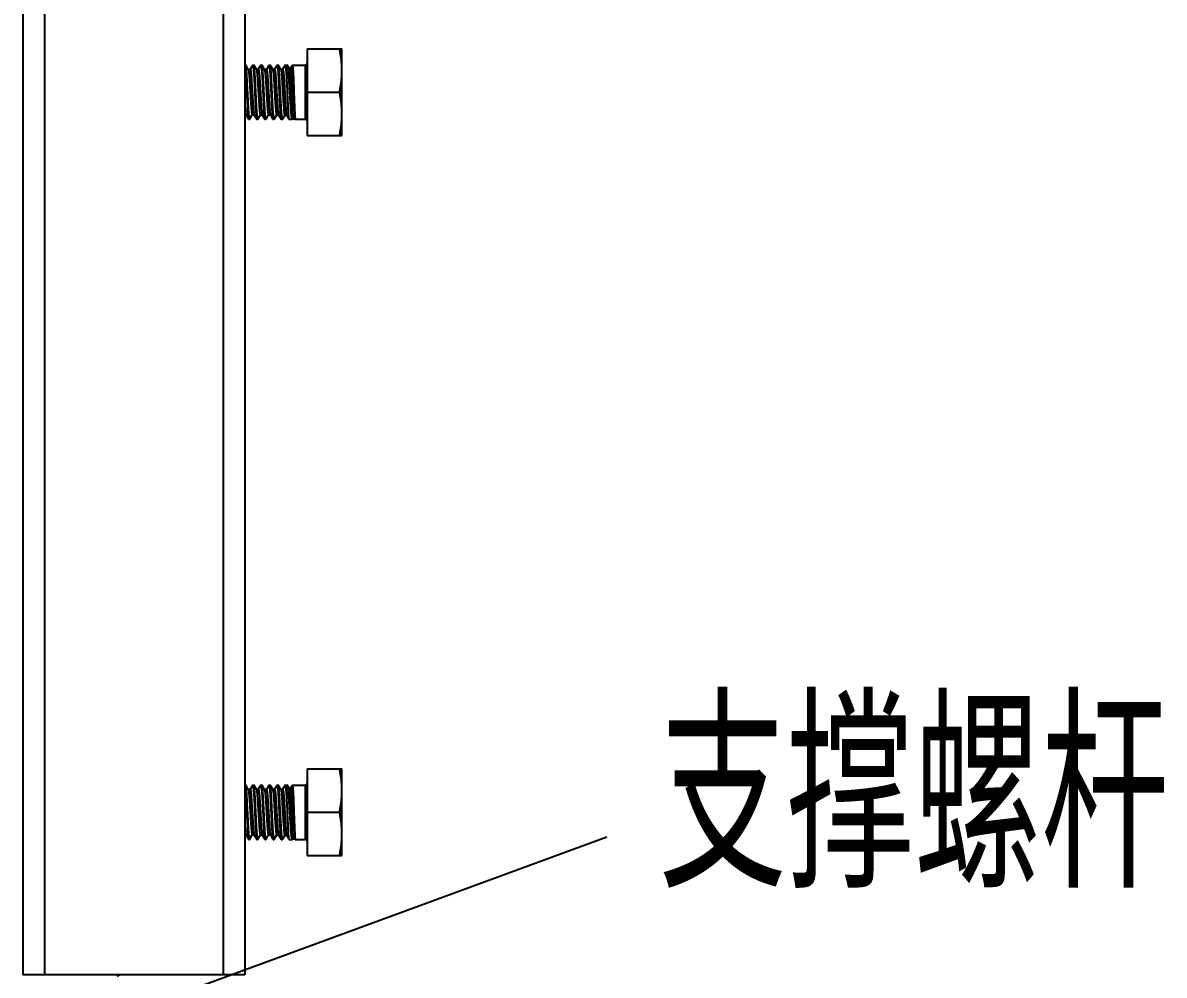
# Model space of a CAD drawing. Extents: x 27938 to 1507990, y 110129 to 923079.
# Drawn here: x 654565 to 657073, y 379764 to 381855 of the extents above; entities that cross this region are included whole.
import ezdxf

# ---------------------------------------------------------------- set-up
doc = ezdxf.new("R2010")
doc.units = 0
doc.header["$LTSCALE"] = 1000
doc.header["$MEASUREMENT"] = 0
doc.layers.add('W_DIM', color=4, linetype='Continuous')
doc.styles.get("Standard").update_dxf_attribs({"font": 'gbenor.shx', "bigfont": 'gbcbig.shx'})
doc.styles.add('wwp100', font='txt.shx', dxfattribs={"width": 0.7, "height": 400, "bigfont": 'hztxt.shx'})
doc.dimstyles.get("Standard").update_dxf_attribs({"dimtxt": 0.18, "dimasz": 0.18, "dimexe": 0.18, "dimexo": 0.0625, "dimgap": 0.09, "dimtad": 0, "dimtih": 1, "dimtoh": 1, "dimdec": 4, "dimzin": 0, "dimdsep": 46, "dimtxsty": 'Standard', "dimcen": 0.09, "dimadec": 0, "dimazin": 0, "dimtfac": 1, "dimtdec": 4, "dimtofl": 0, "dimtmove": 0, "dimatfit": 3, "dimfxl": 1, "dimtolj": 1, "dimtzin": 0, "dimarcsym": 0})

msp = doc.modelspace()

# ---------------------------------------------------------------- linework, layer by layer
at = {"linetype": 'Continuous'}
for p, q in [((654564.8, 383729.6), (654564.8, 379764.4)), ((654612.5, 383729.6), (654612.5, 379764.4)), ((655005.4, 383729.6), (655005.4, 379764.4)), ((655053, 383729.6), (655053, 379764.4)), ((655189.9, 381798.1), (655189.9, 381607.6)), ((655189.9, 381798.1), (655266.1, 381798.1)), ((655266.1, 381607.6), (655266.1, 381798.1)), ((655053, 381762.3), (655054.5, 381762.3)), ((655060.3, 381752.4), (655054.7, 381762.1)), ((655064.5, 381752.7), (655060.2, 381752.7)), ((655069.9, 381762.1), (655064.4, 381752.7)), ((655069.9, 381762.1), (655070.1, 381762.3)), ((655070.1, 381762.3), (655072.4, 381762.3)), ((655072.6, 381762.1), (655072.4, 381762.3)), ((655078.2, 381752.4), (655072.6, 381762.1)), ((655082.4, 381752.7), (655078.1, 381752.7)), ((655087.7, 381762.1), (655082.3, 381752.7)), ((655087.7, 381762.1), (655088, 381762.3)), ((655088, 381762.3), (655090.2, 381762.3)), ((655090.5, 381762.1), (655090.2, 381762.3)), ((655096.1, 381752.4), (655090.5, 381762.1)), ((655100.3, 381752.7), (655095.9, 381752.7)), ((655105.6, 381762.1), (655100.1, 381752.7)), ((655105.6, 381762.1), (655105.8, 381762.3)), ((655105.8, 381762.3), (655108.1, 381762.3)), ((655108.3, 381762.1), (655108.1, 381762.3)), ((655113.9, 381752.4), (655108.3, 381762.1)), ((655118.1, 381752.7), (655113.8, 381752.7)), ((655113.9, 381752.4), (655114, 381752.3)), ((655123.5, 381762.1), (655118, 381752.7)), ((655123.5, 381762.1), (655123.7, 381762.3)), ((655123.7, 381762.3), (655126, 381762.3)), ((655126.2, 381762.1), (655126, 381762.3)), ((655131.8, 381752.5), (655126.2, 381762.1)), ((655136, 381752.8), (655131.7, 381752.8)), ((655141.3, 381762.1), (655135.8, 381752.8)), ((655141.3, 381762.1), (655141.5, 381762.3)), ((655141.5, 381762.3), (655146, 381762.3)), ((655146.4, 381762), (655146, 381762.3)), ((655149.6, 381756.6), (655146.4, 381762)), ((655153.9, 381756.6), (655149.6, 381756.6)), ((655149.7, 381756.4), (655149.6, 381756.6)), ((655157, 381762.2), (655153.8, 381756.7)), ((655153.8, 381756.7), (655153.8, 381756.6)), ((655157, 381762.2), (655157.2, 381762.3)), ((655157.2, 381762.3), (655185.2, 381762.3)), ((655185.2, 381762.3), (655185.2, 381643.3)), ((655189.9, 381702.8), (655260.8, 381702.8)), ((655053, 381652.9), (655055.5, 381652.9)), ((655055.3, 381653.2), (655061, 381643.5)), ((655063.7, 381643.5), (655069.1, 381652.9)), ((655069, 381652.9), (655073.3, 381652.9)), ((655073.2, 381653.2), (655078.8, 381643.5)), ((655081.5, 381643.5), (655087, 381652.9)), ((655086.9, 381652.9), (655091.2, 381652.9)), ((655091, 381653.2), (655096.7, 381643.5)), ((655099.4, 381643.5), (655104.9, 381652.9)), ((655104.7, 381652.9), (655109, 381652.9)), ((655108.9, 381653.2), (655114.5, 381643.5)), ((655117.2, 381643.5), (655122.7, 381652.9)), ((655122.6, 381652.9), (655126.9, 381652.9)), ((655126.6, 381653.4), (655126.8, 381653.2)), ((655126.8, 381653.2), (655132.4, 381643.5)), ((655135.9, 381643.5), (655140.6, 381651.6)), ((655140.5, 381651.6), (655144.8, 381651.6)), ((655144.7, 381651.9), (655149.6, 381643.4)), ((655157.9, 381643.6), (655158.5, 381644.7)), ((655158.4, 381644.7), (655162.7, 381644.7)), ((655162.6, 381644.9), (655163.5, 381643.4)), ((655061, 381643.5), (655061.2, 381643.3)), ((655061.2, 381643.3), (655063.4, 381643.3)), ((655063.7, 381643.5), (655063.4, 381643.3)), ((655078.8, 381643.5), (655079.1, 381643.3)), ((655079.1, 381643.3), (655081.3, 381643.3)), ((655081.5, 381643.5), (655081.3, 381643.3)), ((655096.7, 381643.5), (655096.9, 381643.3)), ((655096.9, 381643.3), (655099.1, 381643.3)), ((655099.4, 381643.5), (655099.1, 381643.3)), ((655114.5, 381643.5), (655114.8, 381643.3)), ((655114.8, 381643.3), (655117, 381643.3)), ((655117.2, 381643.5), (655117, 381643.3)), ((655132.4, 381643.5), (655132.6, 381643.3)), ((655132.6, 381643.3), (655135.6, 381643.3)), ((655135.9, 381643.5), (655135.6, 381643.3)), ((655149.6, 381643.4), (655149.7, 381643.3)), ((655149.7, 381643.3), (655157.4, 381643.3)), ((655157.9, 381643.6), (655157.4, 381643.3)), ((655163.5, 381643.4), (655163.6, 381643.3)), ((655163.6, 381643.3), (655185.2, 381643.3)), ((655189.9, 381607.6), (655266.1, 381607.6)), ((655189.9, 380216.9), (655266.1, 380216.9)), ((655189.9, 380216.9), (655189.9, 380026.4)), ((655266.1, 380026.4), (655266.1, 380216.9)), ((655053, 380181.2), (655054.5, 380181.2)), ((655060.3, 380171.3), (655054.7, 380180.9)), ((655064.5, 380171.5), (655060.2, 380171.5)), ((655069.9, 380181), (655064.4, 380171.5)), ((655069.9, 380181), (655070.1, 380181.2)), ((655070.1, 380181.2), (655072.4, 380181.2)), ((655072.6, 380180.9), (655072.4, 380181.2)), ((655078.2, 380171.3), (655072.6, 380180.9)), ((655082.4, 380171.5), (655078.1, 380171.5)), ((655087.7, 380181), (655082.3, 380171.5)), ((655087.7, 380181), (655088, 380181.2)), ((655088, 380181.2), (655090.2, 380181.2)), ((655090.5, 380180.9), (655090.2, 380181.2)), ((655096.1, 380171.3), (655090.5, 380180.9)), ((655100.3, 380171.5), (655095.9, 380171.5)), ((655105.6, 380181), (655100.1, 380171.5)), ((655105.6, 380181), (655105.8, 380181.2)), ((655105.8, 380181.2), (655108.1, 380181.2)), ((655108.3, 380180.9), (655108.1, 380181.2)), ((655113.9, 380171.3), (655108.3, 380180.9)), ((655118.1, 380171.5), (655113.8, 380171.5)), ((655113.9, 380171.3), (655114, 380171.2)), ((655123.5, 380181), (655118, 380171.5)), ((655123.5, 380181), (655123.7, 380181.2)), ((655123.7, 380181.2), (655126, 380181.2)), ((655126.2, 380180.9), (655126, 380181.2)), ((655131.8, 380171.4), (655126.2, 380180.9)), ((655136, 380171.6), (655131.7, 380171.6)), ((655141.3, 380181), (655135.8, 380171.6)), ((655141.3, 380181), (655141.5, 380181.2)), ((655141.5, 380181.2), (655146, 380181.2)), ((655146.4, 380180.8), (655146, 380181.2)), ((655149.6, 380175.4), (655146.4, 380180.8)), ((655153.9, 380175.4), (655149.6, 380175.4)), ((655149.7, 380175.2), (655149.6, 380175.4)), ((655157, 380181), (655153.8, 380175.5)), ((655153.8, 380175.5), (655153.8, 380175.4)), ((655157, 380181), (655157.2, 380181.2)), ((655157.2, 380181.2), (655185.2, 380181.2)), ((655185.2, 380181.2), (655185.2, 380062.1)), ((655189.9, 380121.6), (655260.8, 380121.6)), ((655053, 380071.7), (655055.5, 380071.7)), ((655055.3, 380072), (655061, 380062.3)), ((655063.7, 380062.3), (655069.1, 380071.7)), ((655069, 380071.7), (655073.3, 380071.7)), ((655073.2, 380072), (655078.8, 380062.3)), ((655081.5, 380062.3), (655087, 380071.7)), ((655086.9, 380071.7), (655091.2, 380071.7)), ((655091, 380072), (655096.7, 380062.3)), ((655099.4, 380062.3), (655104.9, 380071.7)), ((655104.7, 380071.7), (655109, 380071.7)), ((655108.9, 380072), (655114.5, 380062.3)), ((655117.2, 380062.3), (655122.7, 380071.7)), ((655122.6, 380071.7), (655126.9, 380071.7)), ((655126.6, 380072.2), (655126.8, 380072)), ((655126.8, 380072), (655132.4, 380062.3)), ((655135.9, 380062.3), (655140.6, 380070.5)), ((655140.5, 380070.5), (655144.8, 380070.5)), ((655144.7, 380070.7), (655149.6, 380062.2)), ((655061, 380062.3), (655061.2, 380062.1)), ((655061.2, 380062.1), (655063.4, 380062.1)), ((655063.7, 380062.3), (655063.4, 380062.1)), ((655078.8, 380062.3), (655079.1, 380062.1)), ((655079.1, 380062.1), (655081.3, 380062.1)), ((655081.5, 380062.3), (655081.3, 380062.1)), ((655096.7, 380062.3), (655096.9, 380062.1)), ((655096.9, 380062.1), (655099.1, 380062.1)), ((655099.4, 380062.3), (655099.1, 380062.1)), ((655114.5, 380062.3), (655114.8, 380062.1)), ((655114.8, 380062.1), (655117, 380062.1)), ((655117.2, 380062.3), (655117, 380062.1)), ((655132.4, 380062.3), (655132.6, 380062.1)), ((655132.6, 380062.1), (655135.6, 380062.1)), ((655135.9, 380062.3), (655135.6, 380062.1)), ((655149.6, 380062.2), (655149.7, 380062.1)), ((655149.7, 380062.1), (655157.4, 380062.1)), ((655157.9, 380062.5), (655157.4, 380062.1)), ((655157.9, 380062.5), (655158.5, 380063.5)), ((655158.4, 380063.5), (655162.7, 380063.5)), ((655162.6, 380063.7), (655163.5, 380062.2)), ((655163.5, 380062.2), (655163.6, 380062.1)), ((655163.6, 380062.1), (655185.2, 380062.1)), ((655189.9, 380026.4), (655266.1, 380026.4)), ((655053, 379764.4), (654564.8, 379764.4)), ((654772, 379761.5), (654777, 379764.4))]:
    msp.add_line(p, q, dxfattribs=at)
for centre, start, end in [((655185.2, 381767.1), 270, 0), ((655185.2, 381638.5), 0, 90), ((655185.2, 380185.9), 270, 0), ((655185.2, 380057.3), 0, 90)]:
    msp.add_arc(centre, 4.76, start, end, dxfattribs=at)
for points, knots in [([(655266.1, 381750.4), (655266.1, 381762.4), (655264.6, 381778.4), (655261.6, 381794.1), (655260.8, 381798.1)], [0, 0, 0, 0, 0.749211, 1, 1, 1, 1]), ([(655053, 381760.3), (655053.5, 381757.6), (655054.1, 381750.5), (655055, 381737.7), (655055.8, 381721.2), (655056.4, 381709.2), (655056.7, 381702.8)], [0, 0, 0, 0, 0.140047, 0.370694, 0.667791, 1, 1, 1, 1]), ([(655054.7, 381762.1), (655054.7, 381762.2), (655054.7, 381762.2), (655054.6, 381762.3), (655054.5, 381762.3)], [0, 0, 0, 0, 0.33644, 1, 1, 1, 1]), ([(655057.7, 381728.9), (655057.4, 381733.2), (655057.1, 381739.3), (655056.6, 381747), (655056.2, 381751.7), (655055.9, 381755.6), (655055.5, 381758.6), (655055.2, 381760.7), (655054.9, 381761.8), (655054.7, 381762.1)], [0, 0, 0, 0, 0.384278, 0.548795, 0.691198, 0.809122, 0.900672, 0.964483, 1, 1, 1, 1]), ([(655060.3, 381752.4), (655060.5, 381752.1), (655060.8, 381751.2), (655061.1, 381749.4), (655061.5, 381746.8), (655062, 381742), (655062.6, 381734.6), (655063, 381728.2), (655063.2, 381724.7)], [0, 0, 0, 0, 0.038835, 0.104857, 0.1976, 0.315752, 0.620526, 1, 1, 1, 1]), ([(655064.5, 381752.7), (655064.7, 381752.7), (655065.1, 381751.8), (655065.4, 381750.5), (655065.8, 381748.1), (655066.2, 381744.9), (655066.5, 381740.8), (655067.1, 381734), (655067.5, 381728.5), (655067.7, 381724.7)], [0, 0, 0, 0, 0.022134, 0.075093, 0.160257, 0.276417, 0.421479, 0.592671, 1, 1, 1, 1]), ([(655070.1, 381762.3), (655070.2, 381762.3), (655070.4, 381762.1), (655070.7, 381761.4), (655071, 381759.7), (655071.4, 381756.9), (655071.8, 381753), (655072.1, 381748.1), (655072.5, 381742.4), (655072.9, 381735.9), (655073.2, 381731.3), (655073.3, 381728.9)], [0, 0, 0, 0, 0.007293, 0.021459, 0.073997, 0.159035, 0.275243, 0.420481, 0.591942, 0.786408, 1, 1, 1, 1]), ([(655076.8, 381702.8), (655076.5, 381710), (655076, 381720.5), (655075.3, 381734), (655074.8, 381742.7), (655074.2, 381750), (655073.7, 381755.7), (655073.3, 381759.3), (655072.9, 381761.3), (655072.7, 381761.9), (655072.6, 381762.1)], [0, 0, 0, 0, 0.363934, 0.530187, 0.678191, 0.802879, 0.899992, 0.966292, 0.987243, 1, 1, 1, 1]), ([(655078.2, 381752.4), (655078.3, 381752.2), (655078.5, 381751.6), (655078.9, 381749.8), (655079.4, 381746.6), (655079.9, 381741.5), (655080.4, 381735), (655080.9, 381727.4), (655081.5, 381718.8), (655082, 381709.7), (655082.5, 381700.4), (655083.1, 381691.1), (655083.6, 381682.3), (655084.1, 381674.2), (655084.6, 381667.1), (655085.2, 381661.3), (655085.6, 381657.4), (655086, 381655.1), (655086.3, 381653.9), (655086.5, 381653.3), (655086.7, 381652.9), (655086.9, 381652.9)], [0, 0, 0, 0, 0.007395, 0.019019, 0.054844, 0.106491, 0.172173, 0.249556, 0.335869, 0.428015, 0.522682, 0.616468, 0.706, 0.788063, 0.859716, 0.918399, 0.962047, 0.977755, 0.989231, 0.996485, 1, 1, 1, 1]), ([(655082.4, 381752.7), (655082.5, 381752.7), (655082.8, 381752.3), (655083, 381751.7), (655083.2, 381750.5), (655083.6, 381748.2), (655084.1, 381744.3), (655084.6, 381738.5), (655085.1, 381731.4), (655085.7, 381723.3), (655086.2, 381714.5), (655086.7, 381705.2), (655087.2, 381695.9), (655087.8, 381686.8), (655088.3, 381678.2), (655088.8, 381670.6), (655089.4, 381664.1), (655089.9, 381659), (655090.3, 381655.8), (655090.7, 381654), (655090.9, 381653.4), (655091, 381653.2)], [0, 0, 0, 0, 0.003516, 0.010771, 0.022251, 0.037961, 0.081618, 0.140314, 0.21198, 0.294058, 0.383605, 0.477402, 0.572078, 0.664229, 0.750542, 0.827917, 0.893586, 0.945213, 0.981012, 0.992619, 1, 1, 1, 1]), ([(655088, 381762.3), (655088.1, 381762.3), (655088.4, 381761.9), (655088.6, 381761), (655088.9, 381759.6), (655089.1, 381757.6), (655089.4, 381755.1), (655089.8, 381750.8), (655090.3, 381744.4), (655090.8, 381735.5), (655091.4, 381725.3), (655091.9, 381714.3), (655092.3, 381706.7), (655092.4, 381702.8)], [0, 0, 0, 0, 0.006687, 0.021748, 0.045922, 0.079138, 0.121135, 0.17154, 0.295605, 0.446631, 0.618866, 0.805704, 1, 1, 1, 1]), ([(655094.7, 381702.8), (655094.3, 381710), (655093.8, 381720.5), (655093.1, 381734), (655092.6, 381742.7), (655092.1, 381750), (655091.6, 381755.7), (655091.2, 381759.3), (655090.8, 381761.3), (655090.6, 381761.9), (655090.5, 381762.1)], [0, 0, 0, 0, 0.363936, 0.530191, 0.678194, 0.802878, 0.899991, 0.966291, 0.987243, 1, 1, 1, 1]), ([(655096.1, 381752.4), (655096.2, 381752.2), (655096.4, 381751.6), (655096.8, 381749.8), (655097.2, 381746.6), (655097.8, 381741.5), (655098.3, 381735), (655098.8, 381727.4), (655099.3, 381718.8), (655099.9, 381709.7), (655100.4, 381700.4), (655100.9, 381691.1), (655101.4, 381682.3), (655102, 381674.2), (655102.5, 381667.1), (655103, 381661.3), (655103.5, 381657.4), (655103.9, 381655.1), (655104.1, 381653.9), (655104.3, 381653.3), (655104.6, 381652.9), (655104.7, 381652.9)], [0, 0, 0, 0, 0.007397, 0.019019, 0.054844, 0.106491, 0.172173, 0.249556, 0.335869, 0.428015, 0.522683, 0.616468, 0.706, 0.788064, 0.859716, 0.918399, 0.962047, 0.977754, 0.989232, 0.996484, 1, 1, 1, 1]), ([(655100.3, 381752.7), (655100.4, 381752.7), (655100.6, 381752.3), (655100.8, 381751.7), (655101.1, 381750.5), (655101.5, 381748.2), (655101.9, 381744.3), (655102.5, 381738.5), (655103, 381731.4), (655103.5, 381723.3), (655104, 381714.5), (655104.6, 381705.2), (655105.1, 381695.9), (655105.6, 381686.8), (655106.2, 381678.2), (655106.7, 381670.6), (655107.2, 381664.1), (655107.7, 381659), (655108.2, 381655.8), (655108.6, 381654), (655108.8, 381653.4), (655108.9, 381653.2)], [0, 0, 0, 0, 0.003515, 0.010771, 0.022249, 0.037962, 0.081619, 0.140314, 0.21198, 0.294058, 0.383605, 0.477402, 0.572078, 0.664229, 0.750541, 0.827917, 0.893586, 0.945213, 0.981012, 0.992621, 1, 1, 1, 1]), ([(655105.8, 381762.3), (655106, 381762.3), (655106.2, 381761.9), (655106.4, 381761), (655106.7, 381759.6), (655107, 381757.6), (655107.3, 381755.1), (655107.7, 381750.8), (655108.1, 381744.4), (655108.7, 381735.5), (655109.2, 381725.3), (655109.8, 381714.3), (655110.1, 381706.7), (655110.3, 381702.8)], [0, 0, 0, 0, 0.006686, 0.021748, 0.045922, 0.079137, 0.121134, 0.171539, 0.2956, 0.446625, 0.618862, 0.805702, 1, 1, 1, 1]), ([(655112.5, 381702.8), (655112.2, 381710), (655111.7, 381720.5), (655111, 381734), (655110.5, 381742.7), (655110, 381750), (655109.5, 381755.7), (655109, 381759.3), (655108.6, 381761.3), (655108.4, 381761.9), (655108.3, 381762.1)], [0, 0, 0, 0, 0.363938, 0.530193, 0.678196, 0.802878, 0.89999, 0.96629, 0.987243, 1, 1, 1, 1]), ([(655114, 381752.3), (655114.3, 381751.7), (655114.6, 381749.8), (655115.2, 381746.2), (655115.6, 381741), (655116.2, 381734.4), (655116.7, 381726.8), (655117.2, 381718.2), (655117.7, 381709.2), (655118.3, 381699.9), (655118.8, 381690.7), (655119.3, 381681.9), (655119.9, 381673.9), (655120.4, 381666.9), (655120.9, 381661.2), (655121.3, 381657.3), (655121.7, 381655), (655122, 381653.9), (655122.2, 381653.3), (655122.5, 381652.9), (655122.6, 381652.9)], [0, 0, 0, 0, 0.020603, 0.057806, 0.110504, 0.176892, 0.254638, 0.340995, 0.432905, 0.527106, 0.620258, 0.709056, 0.790352, 0.861271, 0.919315, 0.962468, 0.977994, 0.989339, 0.996513, 1, 1, 1, 1]), ([(655118.1, 381752.7), (655118.2, 381752.7), (655118.5, 381752.4), (655118.7, 381751.7), (655119, 381750.6), (655119.3, 381748.3), (655119.8, 381744.5), (655120.3, 381738.9), (655120.8, 381732), (655121.3, 381724.1), (655121.9, 381715.4), (655122.5, 381703.3), (655123.2, 381691.2), (655123.9, 381679.6), (655124.5, 381671.9), (655125, 381665.3), (655125.5, 381660), (655126, 381656.2), (655126.4, 381654.1), (655126.6, 381653.4)], [0, 0, 0, 0, 0.003451, 0.010528, 0.02171, 0.037015, 0.079558, 0.136815, 0.206829, 0.287179, 0.375068, 0.467432, 0.652658, 0.739058, 0.81724, 0.884486, 0.938474, 0.977372, 1, 1, 1, 1]), ([(655123.7, 381762.3), (655123.8, 381762.3), (655124.1, 381761.9), (655124.3, 381761), (655124.6, 381759.6), (655124.8, 381757.6), (655125.1, 381755.1), (655125.5, 381750.8), (655126, 381744.4), (655126.5, 381735.5), (655127.1, 381725.3), (655127.6, 381714.3), (655128, 381706.7), (655128.2, 381702.8)], [0, 0, 0, 0, 0.006686, 0.021748, 0.045923, 0.079138, 0.121135, 0.171539, 0.295599, 0.446623, 0.618861, 0.805701, 1, 1, 1, 1]), ([(655130.7, 381702.8), (655130.3, 381710), (655129.8, 381720.5), (655129, 381733.9), (655128.5, 381742.6), (655128, 381749.9), (655127.4, 381755.6), (655127, 381759.3), (655126.6, 381761.2), (655126.4, 381761.9), (655126.2, 381762.1)], [0, 0, 0, 0, 0.36329, 0.529314, 0.6772, 0.8019, 0.899174, 0.965796, 0.986969, 1, 1, 1, 1]), ([(655131.8, 381752.5), (655131.9, 381752.3), (655132.1, 381751.7), (655132.5, 381749.9), (655133, 381746.5), (655133.5, 381741.3), (655134, 381734.7), (655134.6, 381727), (655135.1, 381718.3), (655135.6, 381709), (655136.2, 381699.5), (655136.7, 381690.1), (655137.2, 381681.2), (655137.7, 381673), (655138.3, 381665.9), (655138.8, 381660.1), (655139.2, 381656.1), (655139.6, 381653.8), (655139.9, 381652.7), (655140.1, 381652), (655140.4, 381651.6), (655140.5, 381651.6)], [0, 0, 0, 0, 0.007409, 0.01909, 0.055149, 0.107148, 0.173245, 0.251046, 0.337725, 0.430132, 0.524922, 0.618672, 0.708016, 0.789761, 0.861007, 0.919255, 0.962504, 0.978047, 0.989392, 0.996551, 1, 1, 1, 1]), ([(655136, 381752.8), (655136.1, 381752.8), (655136.4, 381752.4), (655136.6, 381751.7), (655136.8, 381750.6), (655137.2, 381748.2), (655137.7, 381744.2), (655138.2, 381738.3), (655138.7, 381731.1), (655139.3, 381722.8), (655139.8, 381713.8), (655140.3, 381704.4), (655140.9, 381694.9), (655141.4, 381685.7), (655141.9, 381677.1), (655142.5, 381669.4), (655143, 381662.9), (655143.5, 381657.8), (655143.9, 381654.5), (655144.3, 381652.7), (655144.5, 381652.1), (655144.7, 381651.9)], [0, 0, 0, 0, 0.003529, 0.010847, 0.022435, 0.038293, 0.08234, 0.141503, 0.213655, 0.296174, 0.386062, 0.480058, 0.574763, 0.666765, 0.752768, 0.829708, 0.894868, 0.945981, 0.981331, 0.99276, 1, 1, 1, 1]), ([(655141.5, 381762.3), (655141.6, 381762.3), (655141.9, 381761.8), (655142.1, 381761), (655142.4, 381759.6), (655142.6, 381757.6), (655142.9, 381755.1), (655143.2, 381750.8), (655143.7, 381744.4), (655144.2, 381735.5), (655144.7, 381725.3), (655145.2, 381714.3), (655145.6, 381706.7), (655145.7, 381702.8)], [0, 0, 0, 0, 0.006577, 0.021598, 0.045743, 0.078947, 0.120936, 0.171341, 0.295421, 0.446481, 0.618759, 0.805647, 1, 1, 1, 1]), ([(655151.6, 381702.8), (655151.2, 381709.9), (655150.6, 381720.3), (655149.7, 381733.6), (655149, 381742.3), (655148.4, 381749.6), (655147.8, 381755.3), (655147.3, 381759.1), (655146.8, 381761.1), (655146.5, 381761.8), (655146.4, 381762)], [0, 0, 0, 0, 0.359931, 0.524763, 0.672002, 0.796741, 0.894844, 0.963163, 0.985535, 1, 1, 1, 1]), ([(655149.7, 381756.4), (655149.8, 381756.2), (655150, 381755.5), (655150.4, 381753.5), (655150.9, 381749.7), (655151.4, 381744), (655152, 381736.6), (655152.5, 381727.9), (655153, 381718.2), (655153.6, 381707.9), (655154.1, 381697.3), (655154.6, 381687), (655155.2, 381677.1), (655155.7, 381668.1), (655156.2, 381660.3), (655156.7, 381653.9), (655157.2, 381649.6), (655157.5, 381647.1), (655157.8, 381645.8), (655158, 381645.1), (655158.3, 381644.7), (655158.4, 381644.7)], [0, 0, 0, 0, 0.007107, 0.018639, 0.0548, 0.107312, 0.174177, 0.252841, 0.34033, 0.433375, 0.528546, 0.622381, 0.711512, 0.792794, 0.863403, 0.920942, 0.963521, 0.978774, 0.989867, 0.996808, 1, 1, 1, 1]), ([(655153.9, 381756.6), (655154, 381756.6), (655154.3, 381756.2), (655154.5, 381755.4), (655154.8, 381754.1), (655155.2, 381751.4), (655155.6, 381746.8), (655156.2, 381740.1), (655156.7, 381732), (655157.3, 381722.7), (655157.8, 381712.7), (655158.3, 381702.2), (655158.9, 381691.7), (655159.4, 381681.5), (655159.9, 381672.1), (655160.4, 381663.7), (655161, 381656.6), (655161.5, 381651.2), (655161.9, 381647.6), (655162.3, 381645.8), (655162.5, 381645.1), (655162.6, 381644.9)], [0, 0, 0, 0, 0.00344, 0.010899, 0.022787, 0.039077, 0.08427, 0.144807, 0.218371, 0.302169, 0.393053, 0.48765, 0.582499, 0.674175, 0.759417, 0.835242, 0.899047, 0.9487, 0.982621, 0.993382, 1, 1, 1, 1]), ([(655157.2, 381762.3), (655157.3, 381762.3), (655157.5, 381761.8), (655157.6, 381761.1), (655157.8, 381759.6), (655158, 381757.6), (655158.3, 381755.1), (655158.6, 381750.8), (655158.9, 381744.4), (655159.3, 381735.5), (655159.7, 381725.3), (655160.1, 381714.3), (655160.4, 381706.7), (655160.5, 381702.8)], [0, 0, 0, 0, 0.006021, 0.020821, 0.044863, 0.078011, 0.119986, 0.170402, 0.294571, 0.445788, 0.618273, 0.805395, 1, 1, 1, 1]), ([(655260.8, 381702.8), (655261.6, 381706.7), (655264.6, 381722.4), (655266.1, 381738.4), (655266.1, 381750.4)], [0, 0, 0, 0, 0.250789, 1, 1, 1, 1]), ([(655059, 381702.8), (655058.9, 381705.1), (655058.4, 381713.8), (655058, 381722.5), (655057.7, 381728.9)], [0, 0, 0, 0, 0.258222, 1, 1, 1, 1]), ([(655063.2, 381724.7), (655063.5, 381720.7), (655064, 381712.6), (655064.7, 381700.3), (655065.4, 381688.1), (655066.1, 381676.9), (655066.7, 381668.5), (655067.2, 381662.8), (655067.5, 381659.4), (655067.9, 381656.7), (655068.2, 381654.7), (655068.5, 381653.6), (655068.8, 381652.9), (655069, 381652.9)], [0, 0, 0, 0, 0.165501, 0.339784, 0.511803, 0.670616, 0.80615, 0.862438, 0.909852, 0.947659, 0.975319, 0.992557, 1, 1, 1, 1]), ([(655067.7, 381724.7), (655068.2, 381717), (655068.9, 381705.2), (655069.7, 381689.8), (655070.4, 381679), (655071.1, 381669.4), (655071.6, 381662.6), (655072.1, 381658.3), (655072.4, 381656), (655072.8, 381654.3), (655073, 381653.4), (655073.2, 381653.2)], [0, 0, 0, 0, 0.324453, 0.489839, 0.64461, 0.779868, 0.887864, 0.929656, 0.962499, 0.985988, 1, 1, 1, 1]), ([(655073.3, 381728.9), (655073.4, 381726.9), (655073.9, 381718.2), (655074.3, 381709.4), (655074.6, 381702.8)], [0, 0, 0, 0, 0.238495, 1, 1, 1, 1]), ([(655056.7, 381702.8), (655057.1, 381695.6), (655057.6, 381685.1), (655058.3, 381671.6), (655058.8, 381662.9), (655059.3, 381655.6), (655059.8, 381649.9), (655060.2, 381646.3), (655060.6, 381644.3), (655060.8, 381643.7), (655061, 381643.5)], [0, 0, 0, 0, 0.363997, 0.530272, 0.678287, 0.802974, 0.90007, 0.966338, 0.987267, 1, 1, 1, 1]), ([(655063.4, 381643.3), (655063.3, 381643.3), (655063, 381643.8), (655062.8, 381644.6), (655062.5, 381646), (655062.3, 381648), (655062, 381650.5), (655061.6, 381654.8), (655061.1, 381661.2), (655060.6, 381670.1), (655060.1, 381680.3), (655059.5, 381691.3), (655059.1, 381698.9), (655059, 381702.8)], [0, 0, 0, 0, 0.006687, 0.021749, 0.045924, 0.07914, 0.121138, 0.171544, 0.295611, 0.44664, 0.618872, 0.805705, 1, 1, 1, 1]), ([(655074.6, 381702.8), (655074.9, 381695.6), (655075.4, 381685.1), (655076.1, 381671.6), (655076.7, 381662.9), (655077.2, 381655.6), (655077.7, 381649.9), (655078.1, 381646.3), (655078.5, 381644.3), (655078.7, 381643.7), (655078.8, 381643.5)], [0, 0, 0, 0, 0.363992, 0.530264, 0.678281, 0.802969, 0.900068, 0.966337, 0.987267, 1, 1, 1, 1]), ([(655081.3, 381643.3), (655081.2, 381643.3), (655080.9, 381643.8), (655080.7, 381644.6), (655080.4, 381646), (655080.1, 381648), (655079.9, 381650.5), (655079.5, 381654.8), (655079, 381661.2), (655078.5, 381670.1), (655077.9, 381680.3), (655077.4, 381691.3), (655077, 381698.9), (655076.8, 381702.8)], [0, 0, 0, 0, 0.006687, 0.02175, 0.045925, 0.079141, 0.121139, 0.171544, 0.29561, 0.446639, 0.618874, 0.805705, 1, 1, 1, 1]), ([(655092.4, 381702.8), (655092.8, 381695.6), (655093.3, 381685.1), (655094, 381671.6), (655094.5, 381662.9), (655095, 381655.6), (655095.5, 381649.9), (655096, 381646.3), (655096.4, 381644.3), (655096.5, 381643.7), (655096.7, 381643.5)], [0, 0, 0, 0, 0.36399, 0.530265, 0.678283, 0.80297, 0.900067, 0.966336, 0.987267, 1, 1, 1, 1]), ([(655099.1, 381643.3), (655099, 381643.3), (655098.8, 381643.8), (655098.5, 381644.6), (655098.3, 381646), (655098, 381648), (655097.7, 381650.5), (655097.3, 381654.8), (655096.9, 381661.2), (655096.3, 381670.1), (655095.8, 381680.3), (655095.2, 381691.3), (655094.9, 381698.9), (655094.7, 381702.8)], [0, 0, 0, 0, 0.006687, 0.02175, 0.045926, 0.079142, 0.121139, 0.171543, 0.295606, 0.446635, 0.618871, 0.805705, 1, 1, 1, 1]), ([(655110.3, 381702.8), (655110.6, 381695.6), (655111.1, 381685.1), (655111.9, 381671.6), (655112.4, 381662.9), (655112.9, 381655.6), (655113.4, 381649.9), (655113.8, 381646.3), (655114.2, 381644.3), (655114.4, 381643.7), (655114.5, 381643.5)], [0, 0, 0, 0, 0.363992, 0.53027, 0.678287, 0.802972, 0.900066, 0.966335, 0.987267, 1, 1, 1, 1]), ([(655117, 381643.3), (655116.9, 381643.3), (655116.6, 381643.8), (655116.4, 381644.6), (655116.1, 381646), (655115.9, 381648), (655115.6, 381650.5), (655115.2, 381654.8), (655114.7, 381661.2), (655114.2, 381670.1), (655113.6, 381680.3), (655113.1, 381691.3), (655112.7, 381698.9), (655112.5, 381702.8)], [0, 0, 0, 0, 0.006687, 0.021749, 0.045924, 0.07914, 0.121137, 0.17154, 0.295601, 0.446627, 0.618864, 0.805703, 1, 1, 1, 1]), ([(655128.2, 381702.8), (655128.5, 381695.6), (655129, 381685.1), (655129.7, 381671.6), (655130.2, 381662.9), (655130.7, 381655.6), (655131.3, 381649.9), (655131.7, 381646.3), (655132.1, 381644.3), (655132.3, 381643.7), (655132.4, 381643.5)], [0, 0, 0, 0, 0.363998, 0.530276, 0.678291, 0.802973, 0.900067, 0.966336, 0.987267, 1, 1, 1, 1]), ([(655135.6, 381643.3), (655135.5, 381643.3), (655135.2, 381643.7), (655134.9, 381644.6), (655134.6, 381646), (655134.2, 381649), (655133.7, 381653.9), (655133.1, 381661.2), (655132.5, 381670.1), (655131.9, 381680.3), (655131.3, 381691.3), (655130.9, 381698.9), (655130.7, 381702.8)], [0, 0, 0, 0, 0.007081, 0.022303, 0.046557, 0.07981, 0.172207, 0.296205, 0.44712, 0.619207, 0.805877, 1, 1, 1, 1]), ([(655145.7, 381702.8), (655146, 381695.5), (655146.5, 381685), (655147.2, 381671.5), (655147.6, 381662.7), (655148.1, 381655.4), (655148.5, 381650.3), (655148.8, 381647.1), (655149.1, 381645.4), (655149.3, 381644.3), (655149.5, 381643.6), (655149.6, 381643.4)], [0, 0, 0, 0, 0.366142, 0.533181, 0.681612, 0.806274, 0.90284, 0.939518, 0.968031, 0.988196, 1, 1, 1, 1]), ([(655157.4, 381643.3), (655157.3, 381643.3), (655156.9, 381643.7), (655156.6, 381644.6), (655156.3, 381646), (655155.7, 381649), (655155.1, 381653.9), (655154.4, 381661.2), (655153.7, 381670.1), (655153, 381680.3), (655152.3, 381691.3), (655151.9, 381698.9), (655151.6, 381702.8)], [0, 0, 0, 0, 0.007835, 0.023392, 0.047821, 0.08116, 0.173569, 0.297436, 0.448123, 0.619913, 0.806242, 1, 1, 1, 1]), ([(655160.5, 381702.8), (655160.6, 381699.1), (655160.9, 381691.7), (655161.3, 381681), (655161.6, 381671.1), (655162, 381662.4), (655162.4, 381655), (655162.7, 381650), (655162.9, 381646.8), (655163.1, 381645.2), (655163.3, 381644.1), (655163.4, 381643.5), (655163.5, 381643.4)], [0, 0, 0, 0, 0.188442, 0.370144, 0.538605, 0.687798, 0.812406, 0.907981, 0.943781, 0.971161, 0.989909, 1, 1, 1, 1]), ([(655266.1, 381655.2), (655266.1, 381667.2), (655264.6, 381683.2), (655261.6, 381698.9), (655260.8, 381702.8)], [0, 0, 0, 0, 0.749211, 1, 1, 1, 1]), ([(655053, 381672.3), (655053.2, 381669.8), (655053.5, 381665.4), (655054.1, 381659.7), (655054.5, 381656), (655055, 381654.1), (655055.2, 381653.4), (655055.3, 381653.2)], [0, 0, 0, 0, 0.381828, 0.682922, 0.89127, 0.958208, 1, 1, 1, 1]), ([(655260.8, 381607.6), (655261.6, 381611.5), (655264.6, 381627.2), (655266.1, 381643.2), (655266.1, 381655.2)], [0, 0, 0, 0, 0.250789, 1, 1, 1, 1]), ([(655266.1, 380169.2), (655266.1, 380181.2), (655264.6, 380197.2), (655261.6, 380212.9), (655260.8, 380216.9)], [0, 0, 0, 0, 0.749211, 1, 1, 1, 1]), ([(655053, 380179.1), (655053.5, 380176.5), (655054.1, 380169.3), (655055, 380156.6), (655055.8, 380140.1), (655056.4, 380128), (655056.7, 380121.6)], [0, 0, 0, 0, 0.140047, 0.370694, 0.667791, 1, 1, 1, 1]), ([(655054.7, 380180.9), (655054.7, 380181), (655054.7, 380181.1), (655054.6, 380181.2), (655054.5, 380181.2)], [0, 0, 0, 0, 0.33644, 1, 1, 1, 1]), ([(655057.7, 380147.8), (655057.4, 380152), (655057.1, 380158.1), (655056.6, 380165.8), (655056.2, 380170.5), (655055.9, 380174.4), (655055.5, 380177.4), (655055.2, 380179.5), (655054.9, 380180.6), (655054.7, 380180.9)], [0, 0, 0, 0, 0.384278, 0.548795, 0.691198, 0.809122, 0.900672, 0.964483, 1, 1, 1, 1]), ([(655060.3, 380171.3), (655060.5, 380171), (655060.8, 380170), (655061.1, 380168.2), (655061.5, 380165.6), (655062, 380160.9), (655062.6, 380153.4), (655063, 380147.1), (655063.2, 380143.5)], [0, 0, 0, 0, 0.038835, 0.104857, 0.1976, 0.315752, 0.620526, 1, 1, 1, 1]), ([(655064.5, 380171.5), (655064.7, 380171.5), (655065.1, 380170.6), (655065.4, 380169.3), (655065.8, 380166.9), (655066.2, 380163.7), (655066.5, 380159.6), (655067.1, 380152.8), (655067.5, 380147.4), (655067.7, 380143.5)], [0, 0, 0, 0, 0.022134, 0.075093, 0.160257, 0.276417, 0.421479, 0.592671, 1, 1, 1, 1]), ([(655070.1, 380181.2), (655070.2, 380181.2), (655070.4, 380180.9), (655070.7, 380180.2), (655071, 380178.5), (655071.4, 380175.7), (655071.8, 380171.8), (655072.1, 380167), (655072.5, 380161.2), (655072.9, 380154.7), (655073.2, 380150.2), (655073.3, 380147.8)], [0, 0, 0, 0, 0.007293, 0.021459, 0.073997, 0.159035, 0.275243, 0.420481, 0.591942, 0.786408, 1, 1, 1, 1]), ([(655076.8, 380121.6), (655076.5, 380128.8), (655076, 380139.3), (655075.3, 380152.8), (655074.8, 380161.5), (655074.2, 380168.8), (655073.7, 380174.5), (655073.3, 380178.1), (655072.9, 380180.1), (655072.7, 380180.7), (655072.6, 380180.9)], [0, 0, 0, 0, 0.363934, 0.530187, 0.678191, 0.802879, 0.899992, 0.966292, 0.987243, 1, 1, 1, 1]), ([(655078.2, 380171.3), (655078.3, 380171.1), (655078.5, 380170.4), (655078.9, 380168.7), (655079.4, 380165.4), (655079.9, 380160.3), (655080.4, 380153.8), (655080.9, 380146.2), (655081.5, 380137.6), (655082, 380128.5), (655082.5, 380119.2), (655083.1, 380109.9), (655083.6, 380101.1), (655084.1, 380093), (655084.6, 380085.9), (655085.2, 380080.1), (655085.6, 380076.2), (655086, 380073.9), (655086.3, 380072.7), (655086.5, 380072.1), (655086.7, 380071.7), (655086.9, 380071.7)], [0, 0, 0, 0, 0.007395, 0.019019, 0.054844, 0.106491, 0.172173, 0.249556, 0.335869, 0.428015, 0.522682, 0.616468, 0.706, 0.788063, 0.859716, 0.918399, 0.962047, 0.977755, 0.989231, 0.996485, 1, 1, 1, 1]), ([(655082.4, 380171.5), (655082.5, 380171.5), (655082.8, 380171.2), (655083, 380170.5), (655083.2, 380169.3), (655083.6, 380167), (655084.1, 380163.1), (655084.6, 380157.3), (655085.1, 380150.2), (655085.7, 380142.1), (655086.2, 380133.3), (655086.7, 380124), (655087.2, 380114.7), (655087.8, 380105.6), (655088.3, 380097.1), (655088.8, 380089.4), (655089.4, 380082.9), (655089.9, 380077.9), (655090.3, 380074.6), (655090.7, 380072.8), (655090.9, 380072.2), (655091, 380072)], [0, 0, 0, 0, 0.003516, 0.010771, 0.022251, 0.037961, 0.081618, 0.140314, 0.21198, 0.294058, 0.383605, 0.477402, 0.572078, 0.664229, 0.750542, 0.827917, 0.893586, 0.945213, 0.981012, 0.992619, 1, 1, 1, 1]), ([(655088, 380181.2), (655088.1, 380181.2), (655088.4, 380180.7), (655088.6, 380179.9), (655088.9, 380178.4), (655089.1, 380176.5), (655089.4, 380174), (655089.8, 380169.7), (655090.3, 380163.2), (655090.8, 380154.3), (655091.4, 380144.1), (655091.9, 380133.1), (655092.3, 380125.5), (655092.4, 380121.6)], [0, 0, 0, 0, 0.006687, 0.021748, 0.045922, 0.079138, 0.121135, 0.17154, 0.295605, 0.446631, 0.618866, 0.805704, 1, 1, 1, 1]), ([(655094.7, 380121.6), (655094.3, 380128.8), (655093.8, 380139.3), (655093.1, 380152.8), (655092.6, 380161.5), (655092.1, 380168.8), (655091.6, 380174.5), (655091.2, 380178.1), (655090.8, 380180.1), (655090.6, 380180.7), (655090.5, 380180.9)], [0, 0, 0, 0, 0.363936, 0.530191, 0.678194, 0.802878, 0.899991, 0.966291, 0.987243, 1, 1, 1, 1]), ([(655096.1, 380171.3), (655096.2, 380171.1), (655096.4, 380170.4), (655096.8, 380168.7), (655097.2, 380165.4), (655097.8, 380160.3), (655098.3, 380153.8), (655098.8, 380146.2), (655099.3, 380137.6), (655099.9, 380128.5), (655100.4, 380119.2), (655100.9, 380109.9), (655101.4, 380101.1), (655102, 380093), (655102.5, 380085.9), (655103, 380080.1), (655103.5, 380076.2), (655103.9, 380073.9), (655104.1, 380072.7), (655104.3, 380072.1), (655104.6, 380071.7), (655104.7, 380071.7)], [0, 0, 0, 0, 0.007397, 0.019019, 0.054844, 0.106491, 0.172173, 0.249556, 0.335869, 0.428015, 0.522683, 0.616468, 0.706, 0.788064, 0.859716, 0.918399, 0.962047, 0.977754, 0.989232, 0.996484, 1, 1, 1, 1]), ([(655100.3, 380171.5), (655100.4, 380171.5), (655100.6, 380171.2), (655100.8, 380170.5), (655101.1, 380169.3), (655101.5, 380167), (655101.9, 380163.1), (655102.5, 380157.3), (655103, 380150.2), (655103.5, 380142.1), (655104, 380133.3), (655104.6, 380124), (655105.1, 380114.7), (655105.6, 380105.6), (655106.2, 380097.1), (655106.7, 380089.4), (655107.2, 380082.9), (655107.7, 380077.9), (655108.2, 380074.6), (655108.6, 380072.8), (655108.8, 380072.2), (655108.9, 380072)], [0, 0, 0, 0, 0.003515, 0.010771, 0.022249, 0.037962, 0.081619, 0.140314, 0.21198, 0.294058, 0.383605, 0.477402, 0.572078, 0.664229, 0.750541, 0.827917, 0.893586, 0.945213, 0.981012, 0.992621, 1, 1, 1, 1]), ([(655105.8, 380181.2), (655106, 380181.2), (655106.2, 380180.7), (655106.4, 380179.9), (655106.7, 380178.4), (655107, 380176.5), (655107.3, 380174), (655107.7, 380169.7), (655108.1, 380163.2), (655108.7, 380154.3), (655109.2, 380144.1), (655109.8, 380133.1), (655110.1, 380125.5), (655110.3, 380121.6)], [0, 0, 0, 0, 0.006686, 0.021748, 0.045922, 0.079137, 0.121134, 0.171539, 0.2956, 0.446625, 0.618862, 0.805702, 1, 1, 1, 1]), ([(655112.5, 380121.6), (655112.2, 380128.8), (655111.7, 380139.3), (655111, 380152.8), (655110.5, 380161.5), (655110, 380168.8), (655109.5, 380174.5), (655109, 380178.1), (655108.6, 380180.1), (655108.4, 380180.7), (655108.3, 380180.9)], [0, 0, 0, 0, 0.363938, 0.530193, 0.678196, 0.802878, 0.89999, 0.96629, 0.987243, 1, 1, 1, 1]), ([(655114, 380171.2), (655114.3, 380170.5), (655114.6, 380168.6), (655115.2, 380165), (655115.6, 380159.8), (655116.2, 380153.3), (655116.7, 380145.6), (655117.2, 380137.1), (655117.7, 380128), (655118.3, 380118.7), (655118.8, 380109.5), (655119.3, 380100.7), (655119.9, 380092.7), (655120.4, 380085.7), (655120.9, 380080), (655121.3, 380076.2), (655121.7, 380073.9), (655122, 380072.7), (655122.2, 380072.1), (655122.5, 380071.7), (655122.6, 380071.7)], [0, 0, 0, 0, 0.020603, 0.057806, 0.110504, 0.176892, 0.254638, 0.340995, 0.432905, 0.527106, 0.620258, 0.709056, 0.790352, 0.861271, 0.919315, 0.962468, 0.977994, 0.989339, 0.996513, 1, 1, 1, 1]), ([(655118.1, 380171.5), (655118.2, 380171.5), (655118.5, 380171.2), (655118.7, 380170.5), (655119, 380169.4), (655119.3, 380167.2), (655119.8, 380163.3), (655120.3, 380157.7), (655120.8, 380150.8), (655121.3, 380142.9), (655121.9, 380134.3), (655122.5, 380122.1), (655123.2, 380110), (655123.9, 380098.4), (655124.5, 380090.7), (655125, 380084.1), (655125.5, 380078.8), (655126, 380075), (655126.4, 380072.9), (655126.6, 380072.2)], [0, 0, 0, 0, 0.003451, 0.010528, 0.02171, 0.037015, 0.079558, 0.136815, 0.206829, 0.287179, 0.375068, 0.467432, 0.652658, 0.739058, 0.81724, 0.884486, 0.938474, 0.977372, 1, 1, 1, 1]), ([(655123.7, 380181.2), (655123.8, 380181.2), (655124.1, 380180.7), (655124.3, 380179.9), (655124.6, 380178.4), (655124.8, 380176.5), (655125.1, 380174), (655125.5, 380169.7), (655126, 380163.2), (655126.5, 380154.3), (655127.1, 380144.1), (655127.6, 380133.1), (655128, 380125.5), (655128.2, 380121.6)], [0, 0, 0, 0, 0.006686, 0.021748, 0.045923, 0.079138, 0.121135, 0.171539, 0.295599, 0.446623, 0.618861, 0.805701, 1, 1, 1, 1]), ([(655130.7, 380121.6), (655130.3, 380128.8), (655129.8, 380139.3), (655129, 380152.7), (655128.5, 380161.4), (655128, 380168.7), (655127.4, 380174.4), (655127, 380178.1), (655126.6, 380180.1), (655126.4, 380180.7), (655126.2, 380180.9)], [0, 0, 0, 0, 0.36329, 0.529314, 0.6772, 0.8019, 0.899174, 0.965796, 0.986969, 1, 1, 1, 1]), ([(655131.8, 380171.4), (655131.9, 380171.1), (655132.1, 380170.5), (655132.5, 380168.7), (655133, 380165.4), (655133.5, 380160.2), (655134, 380153.6), (655134.6, 380145.8), (655135.1, 380137.1), (655135.6, 380127.8), (655136.2, 380118.4), (655136.7, 380109), (655137.2, 380100), (655137.7, 380091.8), (655138.3, 380084.7), (655138.8, 380078.9), (655139.2, 380074.9), (655139.6, 380072.6), (655139.9, 380071.5), (655140.1, 380070.8), (655140.4, 380070.5), (655140.5, 380070.5)], [0, 0, 0, 0, 0.007409, 0.01909, 0.055149, 0.107148, 0.173245, 0.251046, 0.337725, 0.430132, 0.524922, 0.618672, 0.708016, 0.789761, 0.861007, 0.919255, 0.962504, 0.978047, 0.989392, 0.996551, 1, 1, 1, 1]), ([(655136, 380171.6), (655136.1, 380171.6), (655136.4, 380171.2), (655136.6, 380170.6), (655136.8, 380169.4), (655137.2, 380167), (655137.7, 380163), (655138.2, 380157.1), (655138.7, 380149.9), (655139.3, 380141.6), (655139.8, 380132.6), (655140.3, 380123.2), (655140.9, 380113.7), (655141.4, 380104.5), (655141.9, 380095.9), (655142.5, 380088.2), (655143, 380081.7), (655143.5, 380076.6), (655143.9, 380073.3), (655144.3, 380071.5), (655144.5, 380070.9), (655144.7, 380070.7)], [0, 0, 0, 0, 0.003529, 0.010847, 0.022435, 0.038293, 0.08234, 0.141503, 0.213655, 0.296174, 0.386062, 0.480058, 0.574763, 0.666765, 0.752768, 0.829708, 0.894868, 0.945981, 0.981331, 0.99276, 1, 1, 1, 1]), ([(655141.5, 380181.2), (655141.6, 380181.2), (655141.9, 380180.7), (655142.1, 380179.9), (655142.4, 380178.4), (655142.6, 380176.5), (655142.9, 380174), (655143.2, 380169.7), (655143.7, 380163.2), (655144.2, 380154.3), (655144.7, 380144.1), (655145.2, 380133.1), (655145.6, 380125.5), (655145.7, 380121.6)], [0, 0, 0, 0, 0.006577, 0.021598, 0.045743, 0.078947, 0.120936, 0.171341, 0.295421, 0.446481, 0.618759, 0.805647, 1, 1, 1, 1]), ([(655151.6, 380121.6), (655151.2, 380128.7), (655150.6, 380139.1), (655149.7, 380152.5), (655149, 380161.1), (655148.4, 380168.4), (655147.8, 380174.2), (655147.3, 380177.9), (655146.8, 380179.9), (655146.5, 380180.6), (655146.4, 380180.8)], [0, 0, 0, 0, 0.359931, 0.524763, 0.672002, 0.796741, 0.894844, 0.963163, 0.985535, 1, 1, 1, 1]), ([(655149.7, 380175.2), (655149.8, 380175), (655150, 380174.3), (655150.4, 380172.3), (655150.9, 380168.6), (655151.4, 380162.8), (655152, 380155.4), (655152.5, 380146.7), (655153, 380137), (655153.6, 380126.7), (655154.1, 380116.2), (655154.6, 380105.8), (655155.2, 380095.9), (655155.7, 380086.9), (655156.2, 380079.1), (655156.7, 380072.7), (655157.2, 380068.4), (655157.5, 380065.9), (655157.8, 380064.6), (655158, 380063.9), (655158.3, 380063.5), (655158.4, 380063.5)], [0, 0, 0, 0, 0.007107, 0.018639, 0.0548, 0.107312, 0.174177, 0.252841, 0.34033, 0.433375, 0.528546, 0.622381, 0.711512, 0.792794, 0.863403, 0.920942, 0.963521, 0.978774, 0.989867, 0.996808, 1, 1, 1, 1]), ([(655153.9, 380175.4), (655154, 380175.4), (655154.3, 380175), (655154.5, 380174.2), (655154.8, 380172.9), (655155.2, 380170.2), (655155.6, 380165.6), (655156.2, 380159), (655156.7, 380150.8), (655157.3, 380141.6), (655157.8, 380131.5), (655158.3, 380121), (655158.9, 380110.5), (655159.4, 380100.4), (655159.9, 380090.9), (655160.4, 380082.5), (655161, 380075.5), (655161.5, 380070), (655161.9, 380066.5), (655162.3, 380064.6), (655162.5, 380064), (655162.6, 380063.7)], [0, 0, 0, 0, 0.00344, 0.010899, 0.022787, 0.039077, 0.08427, 0.144807, 0.218371, 0.302169, 0.393053, 0.48765, 0.582499, 0.674175, 0.759417, 0.835242, 0.899047, 0.9487, 0.982621, 0.993382, 1, 1, 1, 1]), ([(655157.2, 380181.2), (655157.3, 380181.2), (655157.5, 380180.6), (655157.6, 380179.9), (655157.8, 380178.4), (655158, 380176.5), (655158.3, 380174), (655158.6, 380169.7), (655158.9, 380163.2), (655159.3, 380154.3), (655159.7, 380144.1), (655160.1, 380133.1), (655160.4, 380125.5), (655160.5, 380121.6)], [0, 0, 0, 0, 0.006021, 0.020821, 0.044863, 0.078011, 0.119986, 0.170402, 0.294571, 0.445788, 0.618273, 0.805395, 1, 1, 1, 1]), ([(655260.8, 380121.6), (655261.6, 380125.5), (655264.6, 380141.2), (655266.1, 380157.3), (655266.1, 380169.2)], [0, 0, 0, 0, 0.250789, 1, 1, 1, 1]), ([(655059, 380121.6), (655058.9, 380123.9), (655058.4, 380132.6), (655058, 380141.3), (655057.7, 380147.8)], [0, 0, 0, 0, 0.258222, 1, 1, 1, 1]), ([(655063.2, 380143.5), (655063.5, 380139.6), (655064, 380131.4), (655064.7, 380119.1), (655065.4, 380107), (655066.1, 380095.8), (655066.7, 380087.3), (655067.2, 380081.6), (655067.5, 380078.2), (655067.9, 380075.5), (655068.2, 380073.5), (655068.5, 380072.4), (655068.8, 380071.7), (655069, 380071.7)], [0, 0, 0, 0, 0.165501, 0.339784, 0.511803, 0.670616, 0.80615, 0.862438, 0.909852, 0.947659, 0.975319, 0.992557, 1, 1, 1, 1]), ([(655067.7, 380143.5), (655068.2, 380135.8), (655068.9, 380124.1), (655069.7, 380108.7), (655070.4, 380097.8), (655071.1, 380088.3), (655071.6, 380081.5), (655072.1, 380077.1), (655072.4, 380074.8), (655072.8, 380073.1), (655073, 380072.3), (655073.2, 380072)], [0, 0, 0, 0, 0.324453, 0.489839, 0.64461, 0.779868, 0.887864, 0.929656, 0.962499, 0.985988, 1, 1, 1, 1]), ([(655073.3, 380147.8), (655073.4, 380145.7), (655073.9, 380137), (655074.3, 380128.3), (655074.6, 380121.6)], [0, 0, 0, 0, 0.238495, 1, 1, 1, 1]), ([(655056.7, 380121.6), (655057.1, 380114.4), (655057.6, 380103.9), (655058.3, 380090.4), (655058.8, 380081.8), (655059.3, 380074.4), (655059.8, 380068.7), (655060.2, 380065.1), (655060.6, 380063.2), (655060.8, 380062.5), (655061, 380062.3)], [0, 0, 0, 0, 0.363997, 0.530272, 0.678287, 0.802974, 0.90007, 0.966338, 0.987267, 1, 1, 1, 1]), ([(655063.4, 380062.1), (655063.3, 380062.1), (655063, 380062.6), (655062.8, 380063.4), (655062.5, 380064.8), (655062.3, 380066.8), (655062, 380069.3), (655061.6, 380073.6), (655061.1, 380080.1), (655060.6, 380089), (655060.1, 380099.1), (655059.5, 380110.2), (655059.1, 380117.7), (655059, 380121.6)], [0, 0, 0, 0, 0.006687, 0.021749, 0.045924, 0.07914, 0.121138, 0.171544, 0.295611, 0.44664, 0.618872, 0.805705, 1, 1, 1, 1]), ([(655074.6, 380121.6), (655074.9, 380114.4), (655075.4, 380103.9), (655076.1, 380090.4), (655076.7, 380081.8), (655077.2, 380074.4), (655077.7, 380068.7), (655078.1, 380065.1), (655078.5, 380063.2), (655078.7, 380062.5), (655078.8, 380062.3)], [0, 0, 0, 0, 0.363992, 0.530264, 0.678281, 0.802969, 0.900068, 0.966337, 0.987267, 1, 1, 1, 1]), ([(655081.3, 380062.1), (655081.2, 380062.1), (655080.9, 380062.6), (655080.7, 380063.4), (655080.4, 380064.8), (655080.1, 380066.8), (655079.9, 380069.3), (655079.5, 380073.6), (655079, 380080.1), (655078.5, 380089), (655077.9, 380099.1), (655077.4, 380110.2), (655077, 380117.7), (655076.8, 380121.6)], [0, 0, 0, 0, 0.006687, 0.02175, 0.045925, 0.079141, 0.121139, 0.171544, 0.29561, 0.446639, 0.618874, 0.805705, 1, 1, 1, 1]), ([(655092.4, 380121.6), (655092.8, 380114.4), (655093.3, 380103.9), (655094, 380090.4), (655094.5, 380081.8), (655095, 380074.4), (655095.5, 380068.7), (655096, 380065.1), (655096.4, 380063.2), (655096.5, 380062.5), (655096.7, 380062.3)], [0, 0, 0, 0, 0.36399, 0.530265, 0.678283, 0.80297, 0.900067, 0.966336, 0.987267, 1, 1, 1, 1]), ([(655099.1, 380062.1), (655099, 380062.1), (655098.8, 380062.6), (655098.5, 380063.4), (655098.3, 380064.8), (655098, 380066.8), (655097.7, 380069.3), (655097.3, 380073.6), (655096.9, 380080.1), (655096.3, 380089), (655095.8, 380099.1), (655095.2, 380110.2), (655094.9, 380117.7), (655094.7, 380121.6)], [0, 0, 0, 0, 0.006687, 0.02175, 0.045926, 0.079142, 0.121139, 0.171543, 0.295606, 0.446635, 0.618871, 0.805705, 1, 1, 1, 1]), ([(655110.3, 380121.6), (655110.6, 380114.4), (655111.1, 380103.9), (655111.9, 380090.4), (655112.4, 380081.8), (655112.9, 380074.4), (655113.4, 380068.7), (655113.8, 380065.1), (655114.2, 380063.2), (655114.4, 380062.5), (655114.5, 380062.3)], [0, 0, 0, 0, 0.363992, 0.53027, 0.678287, 0.802972, 0.900066, 0.966335, 0.987267, 1, 1, 1, 1]), ([(655117, 380062.1), (655116.9, 380062.1), (655116.6, 380062.6), (655116.4, 380063.4), (655116.1, 380064.8), (655115.9, 380066.8), (655115.6, 380069.3), (655115.2, 380073.6), (655114.7, 380080.1), (655114.2, 380089), (655113.6, 380099.1), (655113.1, 380110.2), (655112.7, 380117.7), (655112.5, 380121.6)], [0, 0, 0, 0, 0.006687, 0.021749, 0.045924, 0.07914, 0.121137, 0.17154, 0.295601, 0.446627, 0.618864, 0.805703, 1, 1, 1, 1]), ([(655128.2, 380121.6), (655128.5, 380114.4), (655129, 380103.9), (655129.7, 380090.4), (655130.2, 380081.8), (655130.7, 380074.4), (655131.3, 380068.7), (655131.7, 380065.1), (655132.1, 380063.2), (655132.3, 380062.5), (655132.4, 380062.3)], [0, 0, 0, 0, 0.363998, 0.530276, 0.678291, 0.802973, 0.900067, 0.966336, 0.987267, 1, 1, 1, 1]), ([(655135.6, 380062.1), (655135.5, 380062.1), (655135.2, 380062.5), (655134.9, 380063.4), (655134.6, 380064.8), (655134.2, 380067.8), (655133.7, 380072.8), (655133.1, 380080.1), (655132.5, 380089), (655131.9, 380099.1), (655131.3, 380110.2), (655130.9, 380117.7), (655130.7, 380121.6)], [0, 0, 0, 0, 0.007081, 0.022303, 0.046557, 0.07981, 0.172207, 0.296205, 0.44712, 0.619207, 0.805877, 1, 1, 1, 1]), ([(655145.7, 380121.6), (655146, 380114.4), (655146.5, 380103.8), (655147.2, 380090.3), (655147.6, 380081.5), (655148.1, 380074.2), (655148.5, 380069.1), (655148.8, 380065.9), (655149.1, 380064.2), (655149.3, 380063.1), (655149.5, 380062.4), (655149.6, 380062.2)], [0, 0, 0, 0, 0.366142, 0.533181, 0.681612, 0.806274, 0.90284, 0.939518, 0.968031, 0.988196, 1, 1, 1, 1]), ([(655157.4, 380062.1), (655157.3, 380062.1), (655156.9, 380062.5), (655156.6, 380063.4), (655156.3, 380064.8), (655155.7, 380067.8), (655155.1, 380072.7), (655154.4, 380080.1), (655153.7, 380089), (655153, 380099.1), (655152.3, 380110.2), (655151.9, 380117.7), (655151.6, 380121.6)], [0, 0, 0, 0, 0.007835, 0.023392, 0.047821, 0.08116, 0.173569, 0.297436, 0.448123, 0.619913, 0.806242, 1, 1, 1, 1]), ([(655160.5, 380121.6), (655160.6, 380117.9), (655160.9, 380110.5), (655161.3, 380099.9), (655161.6, 380089.9), (655162, 380081.2), (655162.4, 380073.9), (655162.7, 380068.8), (655162.9, 380065.6), (655163.1, 380064), (655163.3, 380062.9), (655163.4, 380062.3), (655163.5, 380062.2)], [0, 0, 0, 0, 0.188442, 0.370144, 0.538605, 0.687798, 0.812406, 0.907981, 0.943781, 0.971161, 0.989909, 1, 1, 1, 1]), ([(655266.1, 380074), (655266.1, 380086), (655264.6, 380102), (655261.6, 380117.7), (655260.8, 380121.6)], [0, 0, 0, 0, 0.749211, 1, 1, 1, 1]), ([(655053, 380091.1), (655053.2, 380088.6), (655053.5, 380084.3), (655054.1, 380078.6), (655054.5, 380074.9), (655055, 380072.9), (655055.2, 380072.2), (655055.3, 380072)], [0, 0, 0, 0, 0.381828, 0.682922, 0.89127, 0.958208, 1, 1, 1, 1]), ([(655260.8, 380026.4), (655261.6, 380030.3), (655264.6, 380046), (655266.1, 380062), (655266.1, 380074)], [0, 0, 0, 0, 0.250789, 1, 1, 1, 1])]:
    msp.add_open_spline(points, degree=3, knots=knots, dxfattribs=at)

# ---------------------------------------------------------------- texts
at = {"layer": 'W_DIM', "color": 7, "style": 'wwp100', "width": 0.7}
msp.add_text('支撑螺杆', height=400, dxfattribs=at).set_placement((655962.9, 379955.5))

# ---------------------------------------------------------------- leaders
msp.add_leader([(654767.7, 379671.7), (655848.2, 380067.5)], dimstyle='Standard', override={"dimgap": 20, "dimtad": 0})

doc.saveas('drawing.dxf')
